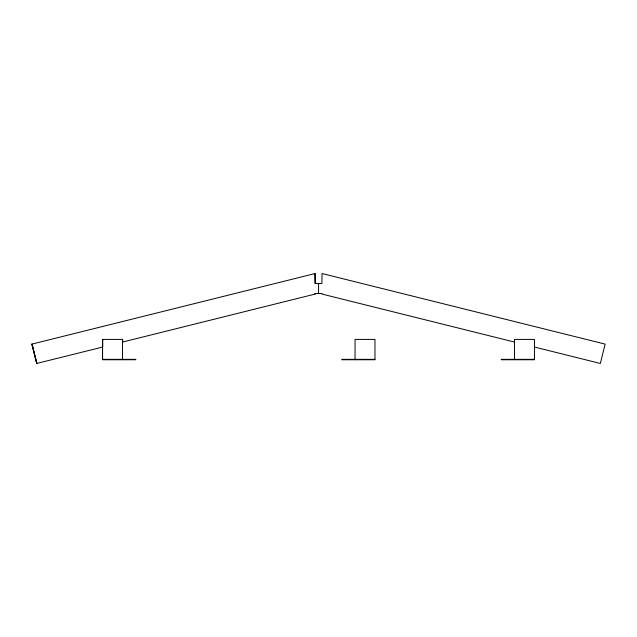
<?xml version="1.0" encoding="UTF-8"?>
<svg xmlns="http://www.w3.org/2000/svg" width="637" height="637" viewBox="0 0 637 637"><rect width="100%" height="100%" fill="white"/><g stroke="black" fill="none" stroke-linecap="round" stroke-linejoin="round"><path stroke-width="0.96" d="M122.479 342.069L315.259 294.047L315.259 293.474M317.401 293.474L321.908 293.474L321.908 294.047L514.521 342.069M314.949 273.536L315.259 283.505M317.568 293.474L315.092 293.474L315.092 294.047M374.978 359.348L341.758 359.348L341.758 359.746L374.978 359.746L374.978 339.41L355.048 339.41L355.048 359.746M534.451 359.348L501.231 359.348L501.231 359.746L534.451 359.746L534.451 339.41L514.521 339.41L514.521 359.348M534.451 347.038L600.325 363.464L605.15 344.123L322.051 273.536L321.908 283.505L315.092 283.505L315.092 273.536L31.85 344.123L36.675 363.464L102.716 347.038L102.716 339.41M32.017 344.123L36.835 363.464L31.985 344.123M318.58 283.505L318.58 293.219M122.646 342.069L122.646 339.41L102.549 339.41L102.549 359.348L135.769 359.348L135.769 359.746L102.549 359.746L102.549 347.006M122.479 339.41L122.479 359.348"/></g></svg>
